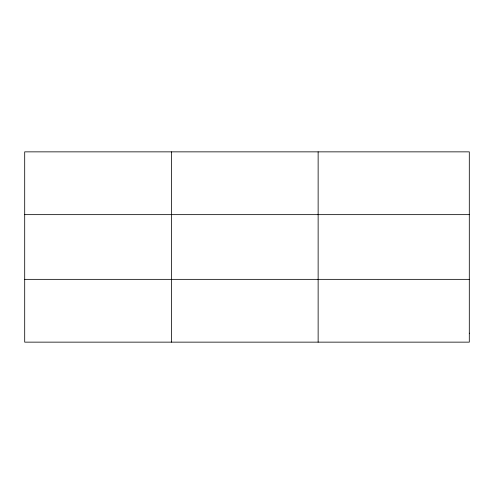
<?xml version="1.0" encoding="UTF-8"?>
<svg xmlns="http://www.w3.org/2000/svg" width="494" height="494" viewBox="0 0 494 494"><rect width="100%" height="100%" fill="white"/><g stroke="black" fill="none" stroke-linecap="round" stroke-linejoin="round"><path stroke-width="0.74" d="M171.418 151.856L171.418 342.144M318.136 151.856L318.136 342.144M24.7 214.649L469.3 214.649M24.7 279.351L469.3 279.351M469.3 333.172L469.3 342.144L24.7 342.144L24.7 151.856L469.3 151.856L469.3 333.172"/></g></svg>
